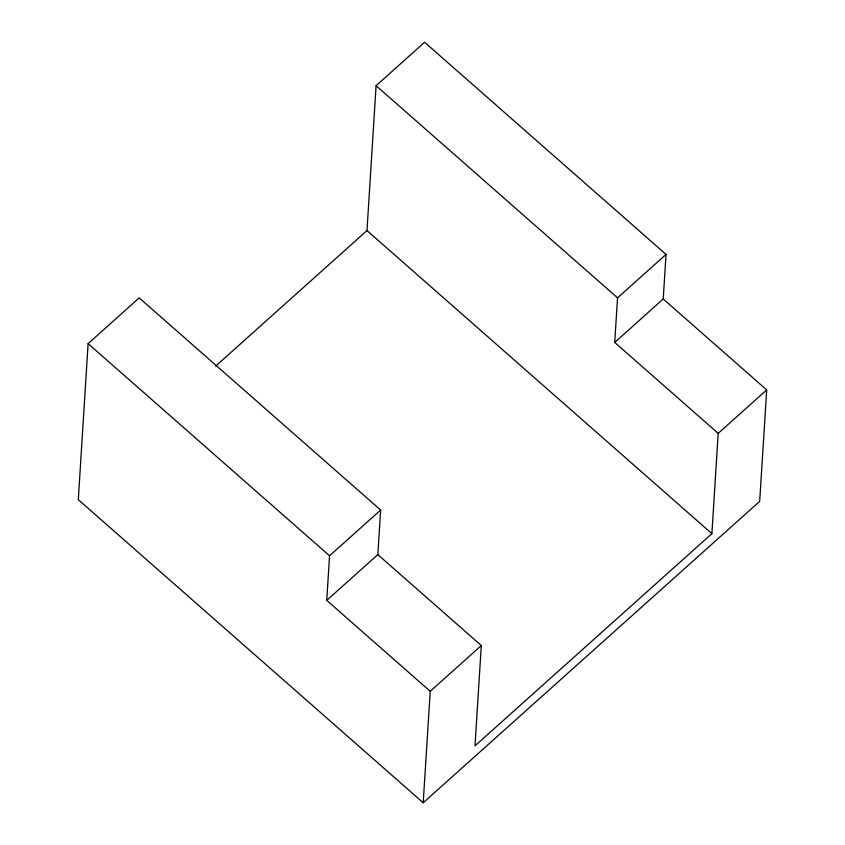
<?xml version="1.0" encoding="UTF-8"?>
<svg xmlns="http://www.w3.org/2000/svg" width="845" height="845" viewBox="0 0 845 845"><rect width="100%" height="100%" fill="white"/><g stroke="black" fill="none" stroke-linecap="round" stroke-linejoin="round"><path stroke-width="1.27" d="M423.208 802.75L430.221 691.305L326.751 600.372L377.831 554.616L380.641 510.042L139.203 297.884L88.112 343.64L78.3 499.67L423.208 802.75L759.687 501.36L766.7 389.915L663.23 298.993L666.029 254.408L424.591 42.25L376.099 85.694L366.983 230.569L215.602 366.16M326.751 600.372L329.55 555.799L380.641 510.042M377.831 554.616L481.301 645.548L474.996 745.85L711.891 533.66L718.197 433.358L766.7 389.915M718.197 433.358L614.727 342.426L617.537 297.852L666.029 254.408M614.727 342.426L663.23 298.993M430.221 691.305L481.301 645.548M376.099 85.694L617.537 297.852M366.983 230.569L711.891 533.66M88.112 343.64L329.55 555.799"/></g></svg>
